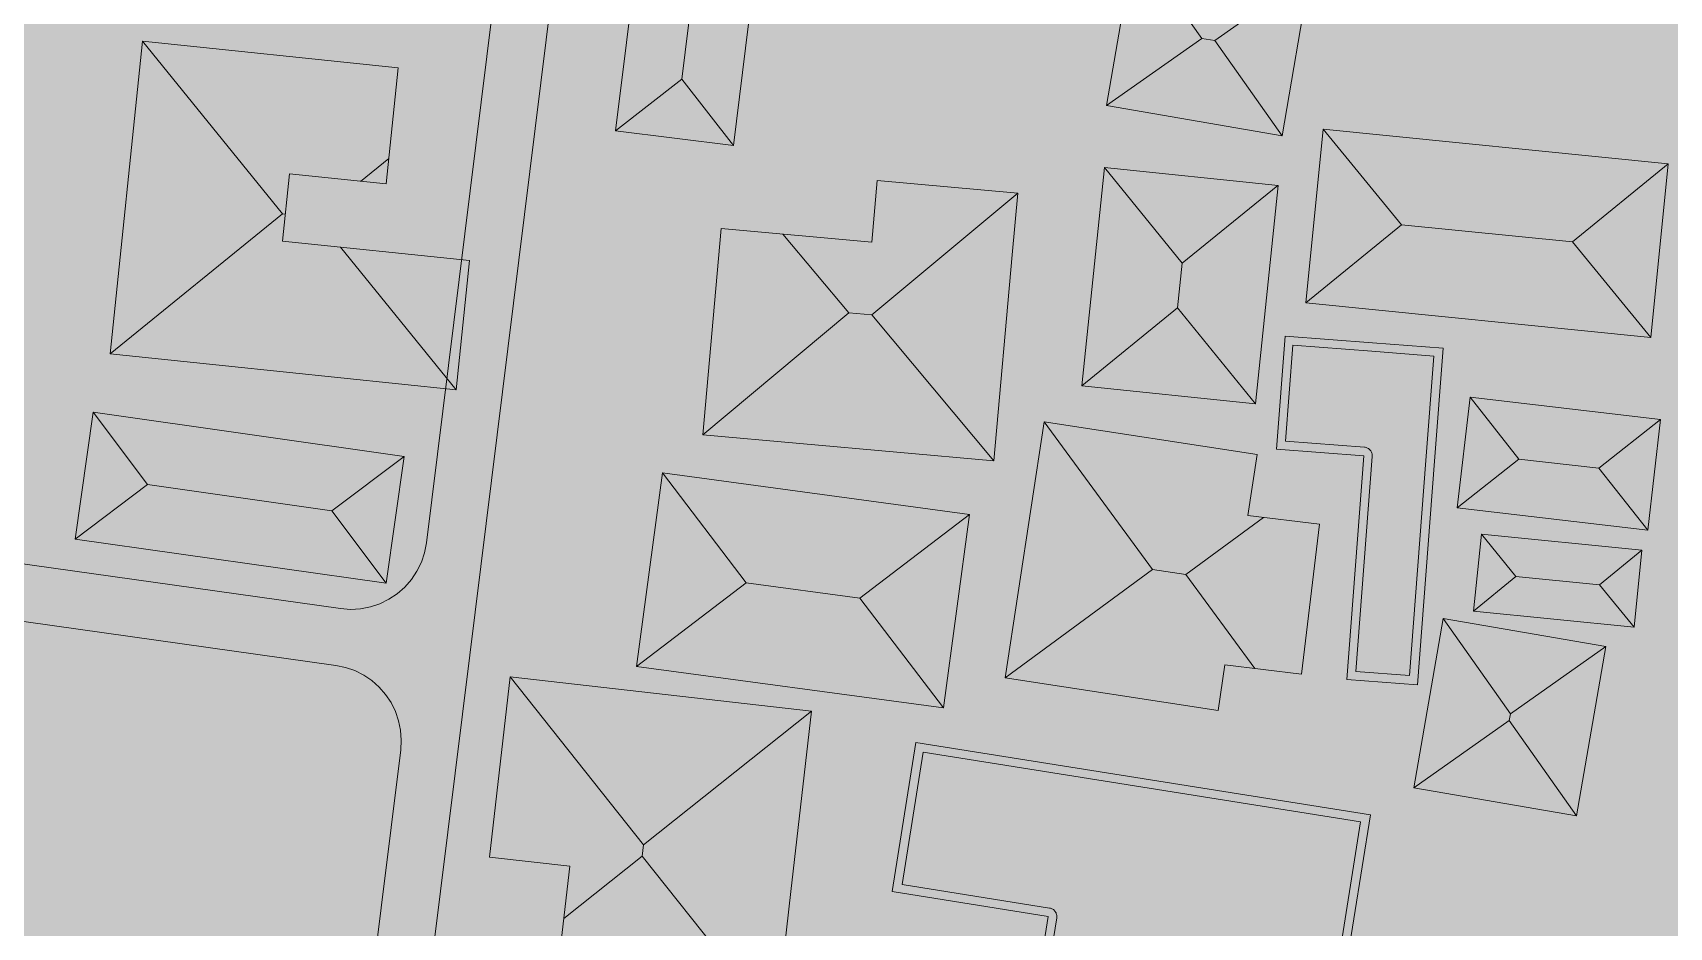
# Model space of a CAD drawing. Header units: metres. Extents: x 305909 to 307171, y 9156037 to 9156671.
# Drawn here: x 306657.2 to 306743.5, y 9156396.3 to 9156443.5 of the extents above; entities that cross this region are included whole.
import ezdxf

# ---------------------------------------------------------------- set-up
doc = ezdxf.new("R2010")
doc.units = ezdxf.units.M
for name, color, linetype, lineweight, true_color in [('B-BANGUNAN_PERMUKIMAN', 7, 'Continuous', 13, 0xf0cd8c), ('B-BAYANGAN', 7, 'Continuous', 0, 0x76786c), ('J-PERKERASAN_JALAN', 7, 'Continuous', 9, 0x989896), ('Z-R', 7, 'Continuous', 0, 0xfaf4e6)]:
    doc.layers.add(name, color=color, linetype=linetype, lineweight=lineweight, true_color=true_color)

msp = doc.modelspace()

# ---------------------------------------------------------------- hatches: boundary and pattern name
at = {"layer": 'B-BANGUNAN_PERMUKIMAN', "true_color": 0xe7875c}
h = msp.add_hatch(color=23, dxfattribs=at)
h.dxf.hatch_style = 1
h.paths.add_polyline_path([(306692.384, 9156448.944), (306691.406, 9156441.03), (306687.915, 9156438.307), (306687.915, 9156438.307), (306689.661, 9156452.435), (306689.661, 9156452.435), (306692.384, 9156448.944)])
at = {"layer": 'B-BANGUNAN_PERMUKIMAN', "true_color": 0xb46847}
h = msp.add_hatch(color=25, dxfattribs=at)
h.dxf.hatch_style = 1
h.paths.add_polyline_path([(306694.129, 9156437.539), (306691.406, 9156441.03), (306692.384, 9156448.944), (306695.875, 9156451.667), (306694.129, 9156437.539)])
at = {"layer": 'B-BANGUNAN_PERMUKIMAN', "true_color": 0xe8875c}
h = msp.add_hatch(color=23, dxfattribs=at)
h.dxf.hatch_style = 1
h.paths.add_polyline_path([(306718.842, 9156443.186), (306713.821, 9156439.639), (306715.296, 9156448.206), (306718.842, 9156443.186)])
at = {"layer": 'B-BANGUNAN_PERMUKIMAN', "true_color": 0xe18359}
h = msp.add_hatch(color=23, dxfattribs=at)
h.dxf.hatch_style = 1
h.paths.add_polyline_path([(306724.549, 9156446.614), (306719.528, 9156443.067), (306718.842, 9156443.186), (306715.296, 9156448.206), (306715.296, 9156448.207), (306724.549, 9156446.614)])
at = {"layer": 'B-BANGUNAN_PERMUKIMAN', "true_color": 0xb36847}
h = msp.add_hatch(color=25, dxfattribs=at)
h.dxf.hatch_style = 1
h.paths.add_polyline_path([(306723.074, 9156438.047), (306723.074, 9156438.047), (306719.528, 9156443.067), (306724.549, 9156446.614), (306723.074, 9156438.047)])
at = {"layer": 'B-BANGUNAN_PERMUKIMAN', "true_color": 0xea885d}
h = msp.add_hatch(color=23, dxfattribs=at)
h.dxf.hatch_style = 1
h.paths.add_polyline_path([(306670.342, 9156433.937), (306661.245, 9156426.559), (306662.964, 9156443.034), (306670.342, 9156433.937)])
at = {"layer": 'B-BANGUNAN_PERMUKIMAN', "true_color": 0xdc8057}
h = msp.add_hatch(color=23, dxfattribs=at)
h.dxf.hatch_style = 1
h.paths.add_polyline_path([(306676.445, 9156441.628), (306675.947, 9156436.852), (306674.463, 9156435.649), (306670.703, 9156436.041), (306670.482, 9156433.923), (306670.342, 9156433.937), (306662.964, 9156443.034), (306676.445, 9156441.628)])
at = {"layer": 'B-BANGUNAN_PERMUKIMAN', "true_color": 0xba6c4a}
h = msp.add_hatch(color=35, dxfattribs=at)
h.dxf.hatch_style = 1
h.paths.add_polyline_path([(306718.842, 9156443.186), (306719.528, 9156443.067), (306723.074, 9156438.047), (306713.821, 9156439.639), (306718.842, 9156443.186)])
at = {"layer": 'B-BANGUNAN_PERMUKIMAN', "true_color": 0xb96c49}
h = msp.add_hatch(color=35, dxfattribs=at)
h.dxf.hatch_style = 1
h.paths.add_polyline_path([(306691.406, 9156441.03), (306694.129, 9156437.539), (306687.915, 9156438.307), (306691.406, 9156441.03)])
at = {"layer": 'B-BANGUNAN_PERMUKIMAN', "true_color": 0xe7865c}
h = msp.add_hatch(color=23, dxfattribs=at)
h.dxf.hatch_style = 1
h.paths.add_polyline_path([(306729.375, 9156433.36), (306724.331, 9156429.237), (306725.251, 9156438.404), (306729.375, 9156433.36)])
at = {"layer": 'B-BANGUNAN_PERMUKIMAN', "true_color": 0xe2845a}
h = msp.add_hatch(color=23, dxfattribs=at)
h.dxf.hatch_style = 1
h.paths.add_polyline_path([(306743.447, 9156436.578), (306738.403, 9156432.454), (306729.375, 9156433.36), (306725.251, 9156438.404), (306743.447, 9156436.578)])
at = {"layer": 'B-BANGUNAN_PERMUKIMAN', "true_color": 0xb66a48}
h = msp.add_hatch(color=35, dxfattribs=at)
h.dxf.hatch_style = 1
h.paths.add_polyline_path([(306675.947, 9156436.852), (306675.806, 9156435.509), (306674.463, 9156435.649), (306675.947, 9156436.852)])
at = {"layer": 'B-BANGUNAN_PERMUKIMAN', "true_color": 0xb46947}
h = msp.add_hatch(color=35, dxfattribs=at)
h.dxf.hatch_style = 1
h.paths.add_polyline_path([(306738.403, 9156432.454), (306743.447, 9156436.578), (306742.528, 9156427.41), (306738.403, 9156432.454)])
at = {"layer": 'B-BANGUNAN_PERMUKIMAN', "true_color": 0xe5855b}
h = msp.add_hatch(color=23, dxfattribs=at)
h.dxf.hatch_style = 1
h.paths.add_polyline_path([(306701.433, 9156428.604), (306700.212, 9156428.714), (306696.745, 9156432.863), (306701.431, 9156432.443), (306701.723, 9156435.697), (306709.128, 9156435.034), (306701.433, 9156428.604)])
at = {"layer": 'B-BANGUNAN_PERMUKIMAN', "true_color": 0xe7865c}
h = msp.add_hatch(color=23, dxfattribs=at)
h.dxf.hatch_style = 1
h.paths.add_polyline_path([(306717.811, 9156431.329), (306717.567, 9156428.974), (306712.518, 9156424.871), (306713.708, 9156436.38), (306717.811, 9156431.329)])
at = {"layer": 'B-BANGUNAN_PERMUKIMAN', "true_color": 0xe2845a}
h = msp.add_hatch(color=23, dxfattribs=at)
h.dxf.hatch_style = 1
h.paths.add_polyline_path([(306717.811, 9156431.329), (306713.708, 9156436.38), (306722.861, 9156435.433), (306717.811, 9156431.329)])
at = {"layer": 'B-BANGUNAN_PERMUKIMAN', "true_color": 0xb86b49}
h = msp.add_hatch(color=35, dxfattribs=at)
h.dxf.hatch_style = 1
h.paths.add_polyline_path([(306708.854, 9156431.978), (306708.837, 9156431.779), (306707.862, 9156420.908), (306701.433, 9156428.604), (306709.128, 9156435.034), (306709.128, 9156435.034), (306708.854, 9156431.978)])
at = {"layer": 'B-BANGUNAN_PERMUKIMAN', "true_color": 0xb46947}
h = msp.add_hatch(color=35, dxfattribs=at)
h.dxf.hatch_style = 1
h.paths.add_polyline_path([(306721.671, 9156423.923), (306717.567, 9156428.974), (306717.811, 9156431.329), (306722.861, 9156435.433), (306722.861, 9156435.433), (306721.671, 9156423.923)])
at = {"layer": 'B-BANGUNAN_PERMUKIMAN', "true_color": 0xb26747}
h = msp.add_hatch(color=25, dxfattribs=at)
h.dxf.hatch_style = 1
h.paths.add_polyline_path([(306670.342, 9156433.937), (306670.482, 9156433.923), (306670.334, 9156432.503), (306673.394, 9156432.184), (306679.501, 9156424.654), (306679.501, 9156424.654), (306661.245, 9156426.559), (306670.342, 9156433.937)])
at = {"layer": 'B-BANGUNAN_PERMUKIMAN', "true_color": 0xe9885d}
h = msp.add_hatch(color=23, dxfattribs=at)
h.dxf.hatch_style = 1
h.paths.add_polyline_path([(306700.212, 9156428.714), (306692.516, 9156422.285), (306693.491, 9156433.155), (306696.745, 9156432.863), (306700.212, 9156428.714)])
at = {"layer": 'B-BANGUNAN_PERMUKIMAN', "true_color": 0xb96b49}
h = msp.add_hatch(color=35, dxfattribs=at)
h.dxf.hatch_style = 1
h.paths.add_polyline_path([(306729.375, 9156433.36), (306738.403, 9156432.454), (306742.528, 9156427.41), (306724.331, 9156429.236), (306724.331, 9156429.237), (306729.375, 9156433.36)])
at = {"layer": 'B-BANGUNAN_PERMUKIMAN', "true_color": 0xb66a48}
h = msp.add_hatch(color=35, dxfattribs=at)
h.dxf.hatch_style = 1
h.paths.add_polyline_path([(306673.394, 9156432.184), (306680.213, 9156431.472), (306679.501, 9156424.654), (306673.394, 9156432.184)])
at = {"layer": 'B-BANGUNAN_PERMUKIMAN', "true_color": 0xbc6d4a}
h = msp.add_hatch(color=13, dxfattribs=at)
h.dxf.hatch_style = 1
h.paths.add_polyline_path([(306692.516, 9156422.284), (306692.516, 9156422.285), (306700.212, 9156428.714), (306701.433, 9156428.604), (306707.862, 9156420.908), (306692.516, 9156422.284)])
at = {"layer": 'B-BANGUNAN_PERMUKIMAN', "true_color": 0xb96b49}
h = msp.add_hatch(color=35, dxfattribs=at)
h.dxf.hatch_style = 1
h.paths.add_polyline_path([(306717.567, 9156428.974), (306721.671, 9156423.923), (306712.518, 9156424.87), (306712.518, 9156424.871), (306717.567, 9156428.974)])
at = {"layer": 'B-BANGUNAN_PERMUKIMAN', "true_color": 0xce7852}
h = msp.add_hatch(color=23, dxfattribs=at)
h.dxf.hatch_style = 1
h.paths.add_polyline_path([(306731.114, 9156420.9), (306730.216, 9156409.108), (306726.488, 9156409.392), (306727.386, 9156421.184), (306722.78, 9156421.535), (306723.233, 9156427.49), (306727.84, 9156427.139), (306731.568, 9156426.855), (306731.114, 9156420.9)])
at = {"layer": 'B-BANGUNAN_PERMUKIMAN', "true_color": 0xe7875c}
h = msp.add_hatch(color=23, dxfattribs=at)
h.dxf.hatch_style = 1
h.paths.add_polyline_path([(306735.575, 9156421.009), (306732.319, 9156418.429), (306732.994, 9156424.265), (306732.995, 9156424.265), (306735.575, 9156421.009)])
at = {"layer": 'B-BANGUNAN_PERMUKIMAN', "true_color": 0xe2835a}
h = msp.add_hatch(color=23, dxfattribs=at)
h.dxf.hatch_style = 1
h.paths.add_polyline_path([(306739.793, 9156420.521), (306735.575, 9156421.009), (306732.995, 9156424.265), (306743.049, 9156423.101), (306739.793, 9156420.521)])
at = {"layer": 'B-BANGUNAN_PERMUKIMAN', "true_color": 0xe8875c}
h = msp.add_hatch(color=23, dxfattribs=at)
h.dxf.hatch_style = 1
h.paths.add_polyline_path([(306663.219, 9156419.66), (306659.403, 9156416.793), (306660.352, 9156423.476), (306663.219, 9156419.66)])
at = {"layer": 'B-BANGUNAN_PERMUKIMAN', "true_color": 0xe18359}
h = msp.add_hatch(color=23, dxfattribs=at)
h.dxf.hatch_style = 1
h.paths.add_polyline_path([(306676.756, 9156421.148), (306672.94, 9156418.281), (306663.219, 9156419.66), (306660.352, 9156423.476), (306660.352, 9156423.476), (306676.756, 9156421.148)])
at = {"layer": 'B-BANGUNAN_PERMUKIMAN', "true_color": 0xe8875c}
h = msp.add_hatch(color=23, dxfattribs=at)
h.dxf.hatch_style = 1
h.paths.add_polyline_path([(306716.248, 9156415.187), (306708.47, 9156409.472), (306710.533, 9156422.965), (306716.248, 9156415.187)])
at = {"layer": 'B-BANGUNAN_PERMUKIMAN', "true_color": 0xdc8057}
h = msp.add_hatch(color=23, dxfattribs=at)
h.dxf.hatch_style = 1
h.paths.add_polyline_path([(306718.001, 9156414.919), (306716.248, 9156415.187), (306710.533, 9156422.965), (306721.76, 9156421.248), (306721.268, 9156418.026), (306722.095, 9156417.926), (306718.001, 9156414.919)])
at = {"layer": 'B-BANGUNAN_PERMUKIMAN', "true_color": 0xb46847}
h = msp.add_hatch(color=25, dxfattribs=at)
h.dxf.hatch_style = 1
h.paths.add_polyline_path([(306739.793, 9156420.521), (306743.049, 9156423.101), (306742.373, 9156417.265), (306739.793, 9156420.521)])
at = {"layer": 'B-BANGUNAN_PERMUKIMAN', "true_color": 0xb36847}
h = msp.add_hatch(color=25, dxfattribs=at)
h.dxf.hatch_style = 1
h.paths.add_polyline_path([(306672.94, 9156418.281), (306676.756, 9156421.148), (306675.807, 9156414.464), (306675.807, 9156414.464), (306672.94, 9156418.281)])
at = {"layer": 'B-BANGUNAN_PERMUKIMAN', "true_color": 0xb96c49}
h = msp.add_hatch(color=35, dxfattribs=at)
h.dxf.hatch_style = 1
h.paths.add_polyline_path([(306732.319, 9156418.429), (306735.575, 9156421.009), (306739.793, 9156420.521), (306742.373, 9156417.265), (306742.373, 9156417.265), (306732.319, 9156418.429)])
at = {"layer": 'B-BANGUNAN_PERMUKIMAN', "true_color": 0xe8875c}
h = msp.add_hatch(color=23, dxfattribs=at)
h.dxf.hatch_style = 1
h.paths.add_polyline_path([(306690.392, 9156420.275), (306690.393, 9156420.275), (306694.805, 9156414.487), (306689.017, 9156410.074), (306690.392, 9156420.275)])
at = {"layer": 'B-BANGUNAN_PERMUKIMAN', "true_color": 0xe18359}
h = msp.add_hatch(color=23, dxfattribs=at)
h.dxf.hatch_style = 1
h.paths.add_polyline_path([(306700.796, 9156413.68), (306694.805, 9156414.487), (306690.393, 9156420.275), (306706.583, 9156418.093), (306706.583, 9156418.093), (306700.796, 9156413.68)])
at = {"layer": 'B-BANGUNAN_PERMUKIMAN', "true_color": 0xba6c4a}
h = msp.add_hatch(color=35, dxfattribs=at)
h.dxf.hatch_style = 1
h.paths.add_polyline_path([(306663.219, 9156419.66), (306672.94, 9156418.281), (306675.807, 9156414.464), (306659.403, 9156416.793), (306663.219, 9156419.66)])
at = {"layer": 'B-BANGUNAN_PERMUKIMAN', "true_color": 0xb36847}
h = msp.add_hatch(color=25, dxfattribs=at)
h.dxf.hatch_style = 1
h.paths.add_polyline_path([(306700.796, 9156413.68), (306706.583, 9156418.093), (306705.208, 9156407.892), (306700.796, 9156413.68)])
h = msp.add_hatch(color=25, dxfattribs=at)
h.dxf.hatch_style = 1
h.paths.add_polyline_path([(306724.104, 9156409.672), (306721.637, 9156409.97), (306718.001, 9156414.919), (306722.095, 9156417.926), (306725.059, 9156417.568), (306724.108, 9156409.7), (306724.104, 9156409.672)])
at = {"layer": 'B-BANGUNAN_PERMUKIMAN', "true_color": 0xe7865c}
h = msp.add_hatch(color=23, dxfattribs=at)
h.dxf.hatch_style = 1
h.paths.add_polyline_path([(306735.414, 9156414.822), (306733.183, 9156412.998), (306733.589, 9156417.053), (306735.414, 9156414.822)])
at = {"layer": 'B-BANGUNAN_PERMUKIMAN', "true_color": 0xe2845a}
h = msp.add_hatch(color=23, dxfattribs=at)
h.dxf.hatch_style = 1
h.paths.add_polyline_path([(306742.055, 9156416.206), (306739.825, 9156414.381), (306735.414, 9156414.822), (306733.589, 9156417.053), (306742.055, 9156416.206)])
at = {"layer": 'B-BANGUNAN_PERMUKIMAN', "true_color": 0xb46947}
h = msp.add_hatch(color=35, dxfattribs=at)
h.dxf.hatch_style = 1
h.paths.add_polyline_path([(306741.65, 9156412.151), (306741.65, 9156412.151), (306739.825, 9156414.381), (306742.055, 9156416.206), (306741.65, 9156412.151)])
at = {"layer": 'B-BANGUNAN_PERMUKIMAN', "true_color": 0xb66a48}
h = msp.add_hatch(color=35, dxfattribs=at)
h.dxf.hatch_style = 1
h.paths.add_polyline_path([(306716.248, 9156415.187), (306718.001, 9156414.919), (306721.637, 9156409.97), (306720.065, 9156410.16), (306719.697, 9156407.755), (306708.47, 9156409.472), (306716.248, 9156415.187)])
at = {"layer": 'B-BANGUNAN_PERMUKIMAN', "true_color": 0xba6c4a}
h = msp.add_hatch(color=35, dxfattribs=at)
h.dxf.hatch_style = 1
h.paths.add_polyline_path([(306689.017, 9156410.074), (306694.805, 9156414.487), (306700.796, 9156413.68), (306705.208, 9156407.892), (306689.017, 9156410.074)])
at = {"layer": 'B-BANGUNAN_PERMUKIMAN', "true_color": 0xb96b49}
h = msp.add_hatch(color=35, dxfattribs=at)
h.dxf.hatch_style = 1
h.paths.add_polyline_path([(306735.414, 9156414.822), (306739.825, 9156414.381), (306741.65, 9156412.151), (306733.183, 9156412.998), (306735.414, 9156414.822)])
at = {"layer": 'B-BANGUNAN_PERMUKIMAN', "true_color": 0xe8875c}
h = msp.add_hatch(color=23, dxfattribs=at)
h.dxf.hatch_style = 1
h.paths.add_polyline_path([(306735.123, 9156407.581), (306735.061, 9156407.223), (306730.034, 9156403.678), (306730.034, 9156403.678), (306731.578, 9156412.608), (306735.123, 9156407.581)])
at = {"layer": 'B-BANGUNAN_PERMUKIMAN', "true_color": 0xe08359}
h = msp.add_hatch(color=23, dxfattribs=at)
h.dxf.hatch_style = 1
h.paths.add_polyline_path([(306735.123, 9156407.581), (306731.578, 9156412.608), (306731.578, 9156412.608), (306740.15, 9156411.126), (306735.123, 9156407.581)])
at = {"layer": 'B-BANGUNAN_PERMUKIMAN', "true_color": 0xb36847}
h = msp.add_hatch(color=25, dxfattribs=at)
h.dxf.hatch_style = 1
h.paths.add_polyline_path([(306738.607, 9156402.196), (306735.061, 9156407.223), (306735.123, 9156407.581), (306740.15, 9156411.126), (306738.607, 9156402.196)])
at = {"layer": 'B-BANGUNAN_PERMUKIMAN', "true_color": 0xe5855b}
h = msp.add_hatch(color=23, dxfattribs=at)
h.dxf.hatch_style = 1
h.paths.add_polyline_path([(306682.349, 9156409.533), (306689.391, 9156400.67), (306689.323, 9156400.081), (306685.183, 9156396.791), (306685.498, 9156399.544), (306681.261, 9156400.029), (306682.349, 9156409.533)])
at = {"layer": 'B-BANGUNAN_PERMUKIMAN', "true_color": 0xe6865b}
h = msp.add_hatch(color=23, dxfattribs=at)
h.dxf.hatch_style = 1
h.paths.add_polyline_path([(306698.253, 9156407.713), (306689.391, 9156400.67), (306682.349, 9156409.533), (306698.253, 9156407.713)])
at = {"layer": 'B-BANGUNAN_PERMUKIMAN', "true_color": 0xb16746}
h = msp.add_hatch(color=25, dxfattribs=at)
h.dxf.hatch_style = 1
h.paths.add_polyline_path([(306689.323, 9156400.081), (306689.391, 9156400.67), (306698.253, 9156407.713), (306697.165, 9156398.209), (306696.365, 9156391.218), (306689.323, 9156400.081)])
at = {"layer": 'B-BANGUNAN_PERMUKIMAN', "true_color": 0xbb6c4a}
h = msp.add_hatch(color=13, dxfattribs=at)
h.dxf.hatch_style = 1
h.paths.add_polyline_path([(306735.061, 9156407.223), (306738.607, 9156402.196), (306730.034, 9156403.678), (306735.061, 9156407.223)])
at = {"layer": 'B-BANGUNAN_PERMUKIMAN', "true_color": 0xce7852}
h = msp.add_hatch(color=23, dxfattribs=at)
h.dxf.hatch_style = 1
h.paths.add_polyline_path([(306734.659, 9156392.724), (306734.007, 9156388.621), (306710.031, 9156392.431), (306710.741, 9156396.897), (306702.512, 9156398.205), (306703.761, 9156406.064), (306727.733, 9156402.254), (306726.426, 9156394.033), (306734.659, 9156392.724)])
at = {"layer": 'B-BANGUNAN_PERMUKIMAN', "true_color": 0xbc6d4b}
h = msp.add_hatch(color=13, dxfattribs=at)
h.dxf.hatch_style = 1
h.paths.add_polyline_path([(306689.323, 9156400.081), (306696.365, 9156391.218), (306696.365, 9156391.218), (306684.698, 9156392.554), (306685.183, 9156396.791), (306689.323, 9156400.081)])
at = {"layer": 'B-BAYANGAN', "true_color": 0x76786c}
h = msp.add_hatch(color=8, dxfattribs=at)
h.dxf.hatch_style = 1
h.paths.add_polyline_path([(306675.568, 9156454.225), (306673.48, 9156443.029), (306664.114, 9156444.775), (306666.202, 9156455.972), (306675.568, 9156454.225)])
h = msp.add_hatch(color=8, dxfattribs=at)
h.dxf.hatch_style = 1
h.paths.add_polyline_path([(306696.625, 9156450.917), (306694.879, 9156436.789), (306688.665, 9156437.557), (306690.411, 9156451.685), (306696.625, 9156450.917)])
h = msp.add_hatch(color=8, dxfattribs=at)
h.dxf.hatch_style = 1
h.paths.add_polyline_path([(306725.299, 9156445.864), (306723.825, 9156437.297), (306714.571, 9156438.889), (306716.046, 9156447.457), (306725.299, 9156445.864)])
h = msp.add_hatch(color=8, dxfattribs=at)
h.dxf.hatch_style = 1
h.paths.add_polyline_path([(306677.195, 9156440.878), (306676.556, 9156434.759), (306671.453, 9156435.291), (306671.084, 9156431.753), (306680.963, 9156430.722), (306680.251, 9156423.904), (306661.995, 9156425.809), (306663.714, 9156442.285), (306677.195, 9156440.878)])
h = msp.add_hatch(color=8, dxfattribs=at)
h.dxf.hatch_style = 1
h.paths.add_polyline_path([(306744.197, 9156435.828), (306743.278, 9156426.66), (306725.081, 9156428.486), (306726.001, 9156437.654), (306744.197, 9156435.828)])
h = msp.add_hatch(color=8, dxfattribs=at)
h.dxf.hatch_style = 1
h.paths.add_polyline_path([(306723.612, 9156434.683), (306722.421, 9156423.173), (306713.268, 9156424.12), (306714.458, 9156435.63), (306723.612, 9156434.683)])
h = msp.add_hatch(color=8, dxfattribs=at)
h.dxf.hatch_style = 1
h.paths.add_polyline_path([(306709.878, 9156434.284), (306709.587, 9156431.029), (306708.612, 9156420.158), (306693.266, 9156421.534), (306694.241, 9156432.405), (306702.181, 9156431.693), (306702.473, 9156434.947), (306709.878, 9156434.284)])
h = msp.add_hatch(color=8, dxfattribs=at)
h.dxf.hatch_style = 1
h.paths.add_polyline_path([(306731.864, 9156420.15), (306730.966, 9156408.358), (306727.238, 9156408.642), (306728.136, 9156420.434), (306723.53, 9156420.785), (306723.983, 9156426.74), (306728.59, 9156426.389), (306732.318, 9156426.105), (306731.864, 9156420.15)])
h = msp.add_hatch(color=8, dxfattribs=at)
h.dxf.hatch_style = 1
h.paths.add_polyline_path([(306677.506, 9156420.398), (306676.557, 9156413.714), (306660.153, 9156416.043), (306661.102, 9156422.726), (306677.506, 9156420.398)])
h = msp.add_hatch(color=8, dxfattribs=at)
h.dxf.hatch_style = 1
h.paths.add_polyline_path([(306743.799, 9156422.351), (306743.123, 9156416.514), (306733.069, 9156417.679), (306733.744, 9156423.515), (306743.799, 9156422.351)])
h = msp.add_hatch(color=8, dxfattribs=at)
h.dxf.hatch_style = 1
h.paths.add_polyline_path([(306725.809, 9156416.818), (306724.855, 9156408.922), (306720.815, 9156409.41), (306720.447, 9156407.005), (306709.22, 9156408.722), (306711.283, 9156422.215), (306722.51, 9156420.498), (306722.018, 9156417.276), (306725.809, 9156416.818)])
h = msp.add_hatch(color=8, dxfattribs=at)
h.dxf.hatch_style = 1
h.paths.add_polyline_path([(306707.333, 9156417.343), (306705.958, 9156407.142), (306689.767, 9156409.324), (306691.142, 9156419.525), (306707.333, 9156417.343)])
h = msp.add_hatch(color=8, dxfattribs=at)
h.dxf.hatch_style = 1
h.paths.add_polyline_path([(306742.805, 9156415.456), (306742.4, 9156411.401), (306733.933, 9156412.248), (306734.339, 9156416.303), (306742.805, 9156415.456)])
h = msp.add_hatch(color=8, dxfattribs=at)
h.dxf.hatch_style = 1
h.paths.add_polyline_path([(306740.9, 9156410.376), (306739.357, 9156401.446), (306730.784, 9156402.928), (306732.328, 9156411.858), (306740.9, 9156410.376)])
h = msp.add_hatch(color=8, dxfattribs=at)
h.dxf.hatch_style = 1
h.paths.add_polyline_path([(306697.915, 9156397.459), (306697.115, 9156390.468), (306685.448, 9156391.804), (306686.248, 9156398.794), (306682.011, 9156399.279), (306683.099, 9156408.783), (306699.003, 9156406.963), (306697.915, 9156397.459)])
h = msp.add_hatch(color=8, dxfattribs=at)
h.dxf.hatch_style = 1
h.paths.add_polyline_path([(306735.409, 9156391.974), (306734.757, 9156387.871), (306710.781, 9156391.681), (306711.491, 9156396.147), (306703.262, 9156397.455), (306704.511, 9156405.314), (306728.483, 9156401.504), (306727.176, 9156393.283), (306735.409, 9156391.974)])
at = {"layer": 'J-PERKERASAN_JALAN', "true_color": 0x989896}
h = msp.add_hatch(color=252, dxfattribs=at)
h.dxf.hatch_style = 1
h.paths.add_polyline_path([(306644.846, 9156501.891), (306682.628, 9156491.9), (306683.147, 9156491.799), (306683.674, 9156491.767), (306684.2, 9156491.805), (306684.718, 9156491.912), (306685.216, 9156492.086), (306685.687, 9156492.324), (306686.123, 9156492.622), (306686.516, 9156492.975), (306686.858, 9156493.377), (306687.145, 9156493.82), (306687.371, 9156494.297), (306687.532, 9156494.8), (306687.626, 9156495.32), (306695.984, 9156569.63), (306695.989, 9156569.68), (306698.582, 9156595.648), (306698.6, 9156596.174), (306698.548, 9156596.698), (306698.428, 9156597.211), (306698.242, 9156597.704), (306697.992, 9156598.168), (306697.684, 9156598.595), (306697.322, 9156598.978), (306696.913, 9156599.31), (306696.464, 9156599.585), (306695.982, 9156599.799), (306695.477, 9156599.948), (306694.957, 9156600.029), (306670.552, 9156602.201), (306670.518, 9156602.204), (306670.5, 9156602.206), (306670.466, 9156602.21), (306657.245, 9156603.85), (306657.037, 9156603.87), (306645.006, 9156604.728), (306644.988, 9156604.729), (306644.846, 9156604.739), (306644.846, 9156621.261), (306646.404, 9156640), (306649.414, 9156640), (306647.057, 9156611.647), (306647.048, 9156611.12), (306647.108, 9156610.596), (306647.237, 9156610.085), (306647.432, 9156609.595), (306647.689, 9156609.135), (306648.005, 9156608.713), (306648.374, 9156608.336), (306648.789, 9156608.011), (306649.243, 9156607.743), (306649.728, 9156607.538), (306650.236, 9156607.397), (306650.758, 9156607.325), (306657.367, 9156606.854), (306657.419, 9156606.85), (306657.445, 9156606.847), (306657.497, 9156606.842), (306665.344, 9156605.868), (306665.869, 9156605.838), (306666.394, 9156605.877), (306666.909, 9156605.984), (306667.406, 9156606.159), (306667.875, 9156606.397), (306668.309, 9156606.694), (306668.701, 9156607.046), (306669.043, 9156607.446), (306669.329, 9156607.888), (306669.555, 9156608.363), (306669.716, 9156608.864), (306669.81, 9156609.382), (306673.323, 9156640), (306676.343, 9156640), (306672.801, 9156609.131), (306672.776, 9156608.6), (306672.821, 9156608.07), (306672.936, 9156607.551), (306673.119, 9156607.051), (306673.367, 9156606.581), (306673.675, 9156606.147), (306674.037, 9156605.758), (306674.448, 9156605.421), (306674.9, 9156605.141), (306675.385, 9156604.924), (306675.895, 9156604.773), (306676.421, 9156604.69), (306695.455, 9156602.997), (306695.967, 9156602.984), (306696.477, 9156603.037), (306696.976, 9156603.155), (306697.455, 9156603.336), (306697.908, 9156603.576), (306698.326, 9156603.873), (306698.703, 9156604.22), (306699.032, 9156604.613), (306699.309, 9156605.044), (306699.528, 9156605.508), (306699.686, 9156605.996), (306699.78, 9156606.499), (306703.845, 9156640), (306706.867, 9156640), (306702.827, 9156606.709), (306702.798, 9156606.205), (306702.833, 9156605.702), (306702.931, 9156605.207), (306703.09, 9156604.728), (306703.308, 9156604.273), (306703.582, 9156603.849), (306703.907, 9156603.463), (306704.278, 9156603.121), (306704.689, 9156602.828), (306705.134, 9156602.59), (306705.605, 9156602.409), (306706.096, 9156602.289), (306706.597, 9156602.232), (306734.805, 9156600.812), (306735.341, 9156600.821), (306735.872, 9156600.902), (306736.387, 9156601.053), (306736.877, 9156601.271), (306737.333, 9156601.554), (306737.748, 9156601.894), (306738.113, 9156602.288), (306738.422, 9156602.726), (306738.67, 9156603.202), (306738.852, 9156603.707), (306738.964, 9156604.231), (306739.006, 9156604.766), (306739.208, 9156624.77), (306739.214, 9156624.897), (306739.218, 9156624.96), (306739.232, 9156625.087), (306739.378, 9156626.142), (306739.392, 9156626.229), (306739.431, 9156626.4), (306739.456, 9156626.484), (306739.711, 9156627.27), (306739.743, 9156627.363), (306739.812, 9156627.52), (306739.883, 9156627.648), (306739.981, 9156627.788), (306740.042, 9156627.864), (306740.45, 9156628.344), (306740.517, 9156628.418), (306740.644, 9156628.54), (306740.762, 9156628.632), (306740.888, 9156628.713), (306741.022, 9156628.78), (306741.186, 9156628.842), (306741.282, 9156628.871), (306741.894, 9156629.037), (306741.984, 9156629.059), (306742.165, 9156629.09), (306742.257, 9156629.1), (306742.92, 9156629.153), (306742.958, 9156629.155), (306742.978, 9156629.157), (306743.016, 9156629.158), (306746.832, 9156629.316), (306746.832, 9156624.748), (306746.627, 9156624.785), (306746.112, 9156624.811), (306745.599, 9156624.77), (306745.094, 9156624.664), (306744.608, 9156624.494), (306744.148, 9156624.263), (306743.721, 9156623.975), (306743.334, 9156623.634), (306742.995, 9156623.246), (306742.709, 9156622.818), (306742.479, 9156622.357), (306742.311, 9156621.87), (306742.207, 9156621.366), (306742.169, 9156620.852), (306742.009, 9156605.084), (306742.036, 9156604.578), (306742.127, 9156604.079), (306742.281, 9156603.595), (306742.494, 9156603.135), (306742.764, 9156602.705), (306743.086, 9156602.313), (306743.455, 9156601.965), (306743.865, 9156601.667), (306744.31, 9156601.423), (306744.782, 9156601.237), (306745.274, 9156601.112), (306745.778, 9156601.051), (306746.285, 9156601.053), (306746.832, 9156601.091), (306746.832, 9156598.084), (306740.557, 9156597.65), (306740.55, 9156597.65), (306739.623, 9156597.584), (306739.502, 9156597.579), (306739.441, 9156597.578), (306739.32, 9156597.581), (306705.781, 9156599.269), (306705.274, 9156599.263), (306704.772, 9156599.192), (306704.283, 9156599.059), (306703.815, 9156598.864), (306703.375, 9156598.612), (306702.971, 9156598.307), (306702.609, 9156597.952), (306702.294, 9156597.555), (306702.032, 9156597.121), (306701.827, 9156596.658), (306701.682, 9156596.172), (306701.6, 9156595.672), (306698.971, 9156569.354), (306698.97, 9156569.345), (306698.968, 9156569.32), (306690.454, 9156493.625), (306690.43, 9156493.089), (306690.478, 9156492.555), (306690.597, 9156492.032), (306690.785, 9156491.529), (306691.038, 9156491.057), (306691.353, 9156490.622), (306691.723, 9156490.233), (306692.141, 9156489.897), (306692.601, 9156489.621), (306693.093, 9156489.408), (306693.61, 9156489.263), (306746.584, 9156478.174), (306746.832, 9156478.131), (306746.832, 9156474.899), (306746.254, 9156474.979), (306746.187, 9156474.99), (306746.147, 9156474.997), (306746.081, 9156475.01), (306693.923, 9156485.928), (306693.42, 9156486.001), (306692.911, 9156486.008), (306692.406, 9156485.952), (306691.912, 9156485.831), (306691.437, 9156485.649), (306690.989, 9156485.409), (306690.575, 9156485.113), (306690.202, 9156484.767), (306689.876, 9156484.377), (306689.603, 9156483.949), (306689.385, 9156483.489), (306689.228, 9156483.005), (306689.134, 9156482.506), (306680.222, 9156410.677), (306675.974, 9156376.463), (306675.956, 9156376.284), (306671.777, 9156323.14), (306671.77, 9156322.633), (306671.826, 9156322.13), (306671.946, 9156321.638), (306672.127, 9156321.165), (306672.366, 9156320.718), (306672.66, 9156320.305), (306673.003, 9156319.933), (306673.391, 9156319.607), (306673.817, 9156319.333), (306674.274, 9156319.115), (306674.755, 9156318.956), (306675.252, 9156318.859), (306742.855, 9156310.121), (306742.925, 9156310.112), (306746.832, 9156309.677), (306746.832, 9156306.458), (306742.535, 9156306.936), (306742.507, 9156306.939), (306675.118, 9156315.65), (306674.596, 9156315.683), (306674.073, 9156315.648), (306673.56, 9156315.544), (306673.065, 9156315.375), (306672.596, 9156315.142), (306672.162, 9156314.85), (306671.769, 9156314.504), (306671.425, 9156314.109), (306671.135, 9156313.673), (306670.905, 9156313.203), (306670.738, 9156312.706), (306670.638, 9156312.193), (306658.158, 9156215.036), (306658.126, 9156214.508), (306658.163, 9156213.981), (306658.269, 9156213.463), (306658.443, 9156212.964), (306658.681, 9156212.492), (306658.979, 9156212.056), (306659.333, 9156211.663), (306659.734, 9156211.32), (306660.178, 9156211.032), (306660.656, 9156210.806), (306661.159, 9156210.645), (306661.679, 9156210.551), (306720.042, 9156203.993), (306720.074, 9156203.989), (306720.09, 9156203.987), (306720.122, 9156203.983), (306746.832, 9156200.101), (306746.832, 9156197.07), (306725.61, 9156200.154), (306725.102, 9156200.195), (306724.593, 9156200.171), (306724.091, 9156200.082), (306723.604, 9156199.931), (306723.141, 9156199.719), (306722.709, 9156199.45), (306722.314, 9156199.127), (306721.963, 9156198.758), (306721.662, 9156198.346), (306721.416, 9156197.9), (306721.229, 9156197.426), (306721.103, 9156196.932), (306721.041, 9156196.427), (306718.22, 9156147.695), (306718.204, 9156147.573), (306718.081, 9156147.572), (306715.348, 9156147.731), (306715.226, 9156147.746), (306715.225, 9156147.869), (306718.092, 9156197.386), (306718.089, 9156197.891), (306718.023, 9156198.392), (306717.894, 9156198.88), (306717.704, 9156199.349), (306717.457, 9156199.789), (306717.156, 9156200.195), (306716.807, 9156200.56), (306716.414, 9156200.878), (306715.985, 9156201.144), (306715.525, 9156201.354), (306715.043, 9156201.504), (306714.545, 9156201.592), (306655.828, 9156208.19), (306655.755, 9156208.199), (306655.718, 9156208.205), (306655.646, 9156208.217), (306644.846, 9156210.245), (306644.846, 9156213.297), (306650.508, 9156212.234), (306651.047, 9156212.17), (306651.589, 9156212.18), (306652.125, 9156212.263), (306652.645, 9156212.418), (306653.139, 9156212.642), (306653.598, 9156212.93), (306654.014, 9156213.278), (306654.38, 9156213.679), (306654.687, 9156214.126), (306654.931, 9156214.611), (306655.108, 9156215.124), (306655.213, 9156215.656), (306667.626, 9156312.291), (306667.658, 9156312.83), (306667.618, 9156313.369), (306667.505, 9156313.897), (306667.322, 9156314.406), (306667.072, 9156314.885), (306666.76, 9156315.326), (306666.391, 9156315.721), (306665.973, 9156316.063), (306665.512, 9156316.345), (306665.017, 9156316.562), (306664.498, 9156316.711), (306663.963, 9156316.789), (306650.646, 9156317.806), (306650.624, 9156317.808), (306650.61, 9156317.809), (306650.587, 9156317.811), (306644.846, 9156318.383), (306644.846, 9156321.599), (306650.851, 9156321.001), (306650.943, 9156320.993), (306664.514, 9156319.956), (306665.037, 9156319.95), (306665.556, 9156320.013), (306666.062, 9156320.142), (306666.547, 9156320.337), (306667.002, 9156320.593), (306667.42, 9156320.906), (306667.794, 9156321.271), (306668.117, 9156321.681), (306668.384, 9156322.131), (306668.59, 9156322.611), (306668.732, 9156323.114), (306668.807, 9156323.631), (306672.973, 9156376.62), (306672.977, 9156376.665), (306672.98, 9156376.687), (306672.985, 9156376.732), (306676.578, 9156405.674), (306676.609, 9156406.191), (306676.572, 9156406.708), (306676.469, 9156407.216), (306676.301, 9156407.706), (306676.071, 9156408.17), (306675.783, 9156408.6), (306675.442, 9156408.99), (306675.054, 9156409.333), (306674.624, 9156409.622), (306674.161, 9156409.854), (306673.672, 9156410.023), (306673.164, 9156410.128), (306650.07, 9156413.368), (306649.949, 9156413.393), (306649.958, 9156413.515), (306650.338, 9156416.227), (306650.364, 9156416.348), (306650.486, 9156416.338), (306673.408, 9156413.124), (306673.935, 9156413.085), (306674.463, 9156413.116), (306674.982, 9156413.216), (306675.483, 9156413.384), (306675.957, 9156413.617), (306676.397, 9156413.91), (306676.795, 9156414.259), (306677.142, 9156414.657), (306677.435, 9156415.097), (306677.667, 9156415.572), (306677.834, 9156416.073), (306677.933, 9156416.592), (306686.301, 9156484.039), (306686.331, 9156484.559), (306686.293, 9156485.08), (306686.188, 9156485.591), (306686.018, 9156486.084), (306685.784, 9156486.55), (306685.492, 9156486.982), (306685.146, 9156487.373), (306684.752, 9156487.715), (306684.317, 9156488.003), (306683.849, 9156488.232), (306683.354, 9156488.398), (306644.846, 9156498.581), (306644.846, 9156501.891)])
at = {"layer": 'Z-R', "true_color": 0xe2eacc}
h = msp.add_hatch(color=254, dxfattribs=at)
h.dxf.hatch_style = 1
h.paths.add_polyline_path([(306499.604, 9156305.811), (306466.679, 9156301.994), (306472.882, 9156235.666), (306497.912, 9156229.062), (306526.804, 9156228.986), (306531.575, 9156219.919), (306532.491, 9156127.582), (306486.314, 9156132.333), (306393.989, 9156155.199), (306332.726, 9156171.593), (306288.72, 9156190.576), (306246.009, 9156220.776), (306216.24, 9156242.779), (306193.374, 9156263.487), (306160.586, 9156296.707), (306133.406, 9156338.556), (306127.354, 9156361.253), (306094.195, 9156358.842), (306090.504, 9156366.668), (306061.399, 9156428.371), (306035.152, 9156500.205), (306017.705, 9156550.308), (306008.214, 9156577.564), (306141.306, 9156568.881), (306165.696, 9156567.29), (306165.696, 9156567.29), (306200.223, 9156564.074), (306291.75, 9156555.548), (306369.455, 9156545.532), (306471.945, 9156528.538), (306458.481, 9156529.505), (306455.788, 9156529.715), (306453.061, 9156530.08), (306440, 9156532.835), (306440, 9156532.835), (306440, 9156532.835), (306440, 9156532.835), (306424.61, 9156536.081), (306424.61, 9156536.081), (306385.74, 9156542.791), (306385.74, 9156542.791), (306305.003, 9156549.608), (306305.003, 9156549.608), (306215.657, 9156559.53), (306215.657, 9156559.53), (306186.122, 9156560.815), (306186.122, 9156560.815), (306160.523, 9156563.133), (306160.523, 9156563.133), (306119.178, 9156567.786), (306119.178, 9156567.786), (306039.052, 9156573.455), (306039.052, 9156573.455), (306033.081, 9156573.806), (306033.081, 9156573.806), (306033.081, 9156573.806), (306051.45, 9156523.215), (306051.451, 9156523.214), (306060.206, 9156485.254), (306060.206, 9156485.254), (306060.207, 9156485.254), (306057.483, 9156485.596), (306070.599, 9156438.472), (306116.984, 9156440.275), (306147.963, 9156437.914), (306199.856, 9156410.566), (306230.346, 9156409.784), (306281.946, 9156409.003), (306338.236, 9156402.748), (306341.903, 9156461.433), (306341.903, 9156461.433), (306341.904, 9156461.433), (306343.891, 9156461.177), (306340.232, 9156402.624), (306340.209, 9156402.422), (306340.166, 9156402.225), (306340.103, 9156402.033), (306340.021, 9156401.848), (306339.921, 9156401.672), (306339.804, 9156401.507), (306339.67, 9156401.355), (306339.522, 9156401.217), (306339.361, 9156401.095), (306339.188, 9156400.99), (306339.006, 9156400.902), (306338.815, 9156400.834), (306338.619, 9156400.785), (306338.419, 9156400.757), (306338.217, 9156400.748), (306338.015, 9156400.76), (306281.82, 9156407.004), (306230.316, 9156407.785), (306230.295, 9156407.785), (306199.805, 9156408.567), (306199.621, 9156408.58), (306199.44, 9156408.61), (306199.262, 9156408.656), (306199.09, 9156408.719), (306198.923, 9156408.797), (306147.397, 9156435.951), (306116.947, 9156438.272), (306078.606, 9156436.782), (306089.35, 9156410.909), (306109.34, 9156371.439), (306114.245, 9156367.345), (306121.798, 9156366.048), (306134.087, 9156364.483), (306186.355, 9156362.595), (306279.564, 9156357.942), (306324.738, 9156355.991), (306351.562, 9156350.968), (306360, 9156400.449), (306360, 9156400.449), (306360, 9156380), (306360, 9156380), (306360, 9156380), (306440, 9156380), (306440, 9156380), (306440, 9156380), (306440, 9156340.326), (306440.226, 9156340.291), (306485.257, 9156338.295), (306492.355, 9156337.55), (306513.124, 9156334.559), (306536.031, 9156332.219), (306560, 9156329.629), (306560, 9156512.617), (306572.178, 9156510.306), (306677.166, 9156490.276), (306677.166, 9156490.276), (306764.133, 9156475.064), (306735.941, 9156145.416), (306694.109, 9156139.201), (306694.292, 9156206.558), (306623.212, 9156213.87), (306624.289, 9156242.595), (306556.388, 9156238.052), (306554.003, 9156281.952), (306509.625, 9156279.089), (306499.604, 9156305.811)])

# ---------------------------------------------------------------- linework, layer by layer
at = {"layer": 'B-BANGUNAN_PERMUKIMAN', "color": 17, "lineweight": 9, "true_color": 0x71422d}
for p, q in [((306692.384, 9156448.944), (306691.406, 9156441.03)), ((306715.296, 9156448.206), (306718.842, 9156443.186)), ((306724.549, 9156446.614), (306719.528, 9156443.067)), ((306662.964, 9156443.034), (306670.342, 9156433.937)), ((306713.821, 9156439.639), (306718.842, 9156443.186)), ((306718.842, 9156443.186), (306719.528, 9156443.067)), ((306723.074, 9156438.047), (306719.528, 9156443.067)), ((306687.915, 9156438.307), (306691.406, 9156441.03)), ((306694.129, 9156437.539), (306691.406, 9156441.03)), ((306725.251, 9156438.404), (306729.375, 9156433.36)), ((306675.947, 9156436.852), (306674.463, 9156435.649)), ((306743.447, 9156436.578), (306738.403, 9156432.454)), ((306713.708, 9156436.38), (306717.811, 9156431.329)), ((306709.128, 9156435.034), (306701.433, 9156428.604)), ((306722.861, 9156435.433), (306717.811, 9156431.329)), ((306661.245, 9156426.559), (306670.342, 9156433.937)), ((306670.342, 9156433.937), (306670.482, 9156433.923)), ((306724.331, 9156429.237), (306729.375, 9156433.36)), ((306738.403, 9156432.454), (306729.375, 9156433.36)), ((306679.501, 9156424.654), (306673.394, 9156432.184)), ((306696.745, 9156432.863), (306700.212, 9156428.714)), ((306742.528, 9156427.41), (306738.403, 9156432.454)), ((306717.811, 9156431.329), (306717.567, 9156428.974)), ((306692.516, 9156422.285), (306700.212, 9156428.714)), ((306700.212, 9156428.714), (306701.433, 9156428.604)), ((306712.518, 9156424.871), (306717.567, 9156428.974)), ((306721.671, 9156423.923), (306717.567, 9156428.974)), ((306707.862, 9156420.908), (306701.433, 9156428.604)), ((306732.995, 9156424.265), (306735.575, 9156421.009)), ((306660.352, 9156423.476), (306663.219, 9156419.66)), ((306710.533, 9156422.965), (306716.248, 9156415.187)), ((306743.049, 9156423.101), (306739.793, 9156420.521)), ((306676.756, 9156421.148), (306672.94, 9156418.281)), ((306732.319, 9156418.429), (306735.575, 9156421.009)), ((306739.793, 9156420.521), (306735.575, 9156421.009)), ((306690.393, 9156420.275), (306694.805, 9156414.487)), ((306742.373, 9156417.265), (306739.793, 9156420.521)), ((306659.403, 9156416.793), (306663.219, 9156419.66)), ((306672.94, 9156418.281), (306663.219, 9156419.66)), ((306675.807, 9156414.464), (306672.94, 9156418.281)), ((306706.583, 9156418.093), (306700.796, 9156413.68)), ((306722.095, 9156417.926), (306718.001, 9156414.919)), ((306733.589, 9156417.053), (306735.414, 9156414.822)), ((306742.055, 9156416.206), (306739.825, 9156414.381)), ((306708.47, 9156409.472), (306716.248, 9156415.187)), ((306716.248, 9156415.187), (306718.001, 9156414.919)), ((306721.637, 9156409.97), (306718.001, 9156414.919)), ((306689.017, 9156410.074), (306694.805, 9156414.487)), ((306700.796, 9156413.68), (306694.805, 9156414.487)), ((306733.183, 9156412.998), (306735.414, 9156414.822)), ((306735.414, 9156414.822), (306739.825, 9156414.381)), ((306741.65, 9156412.151), (306739.825, 9156414.381)), ((306705.208, 9156407.892), (306700.796, 9156413.68)), ((306731.578, 9156412.608), (306735.123, 9156407.581)), ((306740.15, 9156411.126), (306735.123, 9156407.581)), ((306682.349, 9156409.533), (306689.391, 9156400.67)), ((306698.253, 9156407.713), (306689.391, 9156400.67)), ((306730.034, 9156403.678), (306735.061, 9156407.223)), ((306735.123, 9156407.581), (306735.061, 9156407.223)), ((306738.607, 9156402.196), (306735.061, 9156407.223)), ((306689.323, 9156400.081), (306689.391, 9156400.67)), ((306685.183, 9156396.791), (306689.323, 9156400.081)), ((306696.365, 9156391.218), (306689.323, 9156400.081))]:
    msp.add_line(p, q, dxfattribs=at)
at = {"layer": 'B-BANGUNAN_PERMUKIMAN', "color": 17, "lineweight": 13, "true_color": 0x71422d}
for points in [[(306695.875, 9156451.667), (306694.129, 9156437.539), (306687.915, 9156438.307), (306689.661, 9156452.435), (306695.875, 9156451.667)], [(306724.549, 9156446.614), (306723.075, 9156438.047), (306713.821, 9156439.639), (306715.296, 9156448.207), (306724.549, 9156446.614)], [(306676.445, 9156441.628), (306675.806, 9156435.509), (306670.703, 9156436.041), (306670.334, 9156432.503), (306680.213, 9156431.472), (306679.501, 9156424.654), (306661.245, 9156426.559), (306662.964, 9156443.035), (306676.445, 9156441.628)], [(306743.447, 9156436.578), (306742.528, 9156427.41), (306724.331, 9156429.236), (306725.251, 9156438.404), (306743.447, 9156436.578)], [(306709.128, 9156435.034), (306708.837, 9156431.779), (306707.862, 9156420.908), (306692.516, 9156422.284), (306693.491, 9156433.155), (306701.431, 9156432.443), (306701.723, 9156435.697), (306709.128, 9156435.034)], [(306722.862, 9156435.433), (306721.671, 9156423.923), (306712.518, 9156424.87), (306713.708, 9156436.38), (306722.862, 9156435.433)], [(306731.114, 9156420.9), (306730.216, 9156409.108), (306726.488, 9156409.392), (306727.386, 9156421.184), (306722.78, 9156421.535), (306723.233, 9156427.49), (306727.84, 9156427.139), (306731.568, 9156426.855), (306731.114, 9156420.9)], [(306743.049, 9156423.101), (306742.373, 9156417.264), (306732.319, 9156418.429), (306732.994, 9156424.265), (306743.049, 9156423.101)], [(306676.756, 9156421.148), (306675.807, 9156414.464), (306659.403, 9156416.793), (306660.352, 9156423.476), (306676.756, 9156421.148)], [(306725.059, 9156417.568), (306724.105, 9156409.672), (306720.065, 9156410.16), (306719.697, 9156407.755), (306708.47, 9156409.472), (306710.533, 9156422.965), (306721.76, 9156421.248), (306721.268, 9156418.026), (306725.059, 9156417.568)], [(306706.583, 9156418.093), (306705.208, 9156407.892), (306689.017, 9156410.074), (306690.392, 9156420.275), (306706.583, 9156418.093)], [(306742.055, 9156416.206), (306741.65, 9156412.151), (306733.183, 9156412.998), (306733.589, 9156417.053), (306742.055, 9156416.206)], [(306740.15, 9156411.126), (306738.607, 9156402.196), (306730.034, 9156403.678), (306731.578, 9156412.608), (306740.15, 9156411.126)], [(306697.165, 9156398.209), (306696.365, 9156391.218), (306684.698, 9156392.554), (306685.498, 9156399.544), (306681.261, 9156400.029), (306682.349, 9156409.533), (306698.253, 9156407.713), (306697.165, 9156398.209)], [(306734.659, 9156392.724), (306734.007, 9156388.621), (306710.031, 9156392.431), (306710.741, 9156396.897), (306702.512, 9156398.205), (306703.761, 9156406.064), (306727.733, 9156402.254), (306726.426, 9156394.033), (306734.659, 9156392.724)]]:
    msp.add_lwpolyline(points, close=True, dxfattribs=at)
at = {"layer": 'B-BANGUNAN_PERMUKIMAN', "color": 11, "lineweight": 9, "true_color": 0xf38d60}
msp.add_lwpolyline([(306730.665, 9156420.934), (306729.801, 9156409.591), (306726.971, 9156409.807), (306727.835, 9156421.15), (306727.836, 9156421.194), (306727.833, 9156421.238), (306727.825, 9156421.282), (306727.814, 9156421.324), (306727.798, 9156421.365), (306727.778, 9156421.405), (306727.755, 9156421.442), (306727.728, 9156421.477), (306727.697, 9156421.509), (306727.664, 9156421.538), (306727.628, 9156421.564), (306727.589, 9156421.585), (306727.549, 9156421.603), (306727.507, 9156421.617), (306727.464, 9156421.627), (306727.42, 9156421.633), (306723.262, 9156421.95), (306723.648, 9156427.007), (306727.806, 9156426.69), (306731.085, 9156426.44), (306730.665, 9156420.934)], close=True, dxfattribs=at)
msp.add_lwpolyline([(306710.547, 9156392.805), (306711.186, 9156396.826), (306711.19, 9156396.87), (306711.191, 9156396.914), (306711.187, 9156396.958), (306711.179, 9156397.002), (306711.166, 9156397.044), (306711.15, 9156397.085), (306711.13, 9156397.124), (306711.105, 9156397.161), (306711.078, 9156397.196), (306711.047, 9156397.227), (306711.013, 9156397.256), (306710.977, 9156397.281), (306710.938, 9156397.302), (306710.897, 9156397.319), (306710.855, 9156397.332), (306710.812, 9156397.341), (306703.027, 9156398.579), (306704.135, 9156405.549), (306727.218, 9156401.88), (306725.982, 9156394.104)], dxfattribs=at)
at = {"layer": 'J-PERKERASAN_JALAN', "color": 251, "lineweight": 13, "true_color": 0x6c6c6a}
for points in [[(306746.081, 9156475.01), (306693.923, 9156485.928), (306693.42, 9156486.001), (306692.911, 9156486.008), (306692.406, 9156485.952), (306691.912, 9156485.831), (306691.437, 9156485.649), (306690.989, 9156485.409), (306690.575, 9156485.113), (306690.202, 9156484.767), (306689.876, 9156484.377), (306689.603, 9156483.949), (306689.385, 9156483.489), (306689.228, 9156483.005), (306689.134, 9156482.506), (306680.222, 9156410.677), (306675.974, 9156376.463)], [(306650.486, 9156416.338), (306673.408, 9156413.124), (306673.935, 9156413.085), (306674.463, 9156413.116), (306674.982, 9156413.216), (306675.483, 9156413.384), (306675.957, 9156413.617), (306676.397, 9156413.91), (306676.795, 9156414.259), (306677.142, 9156414.657), (306677.435, 9156415.097), (306677.667, 9156415.572), (306677.834, 9156416.073), (306677.933, 9156416.592), (306686.301, 9156484.039)], [(306672.985, 9156376.732), (306676.578, 9156405.674), (306676.609, 9156406.191), (306676.572, 9156406.708), (306676.469, 9156407.216), (306676.301, 9156407.706), (306676.071, 9156408.17), (306675.783, 9156408.6), (306675.442, 9156408.99), (306675.054, 9156409.333), (306674.624, 9156409.622), (306674.161, 9156409.854), (306673.672, 9156410.023), (306673.164, 9156410.128), (306650.07, 9156413.368)]]:
    msp.add_lwpolyline(points, dxfattribs=at)

doc.saveas('drawing.dxf')
